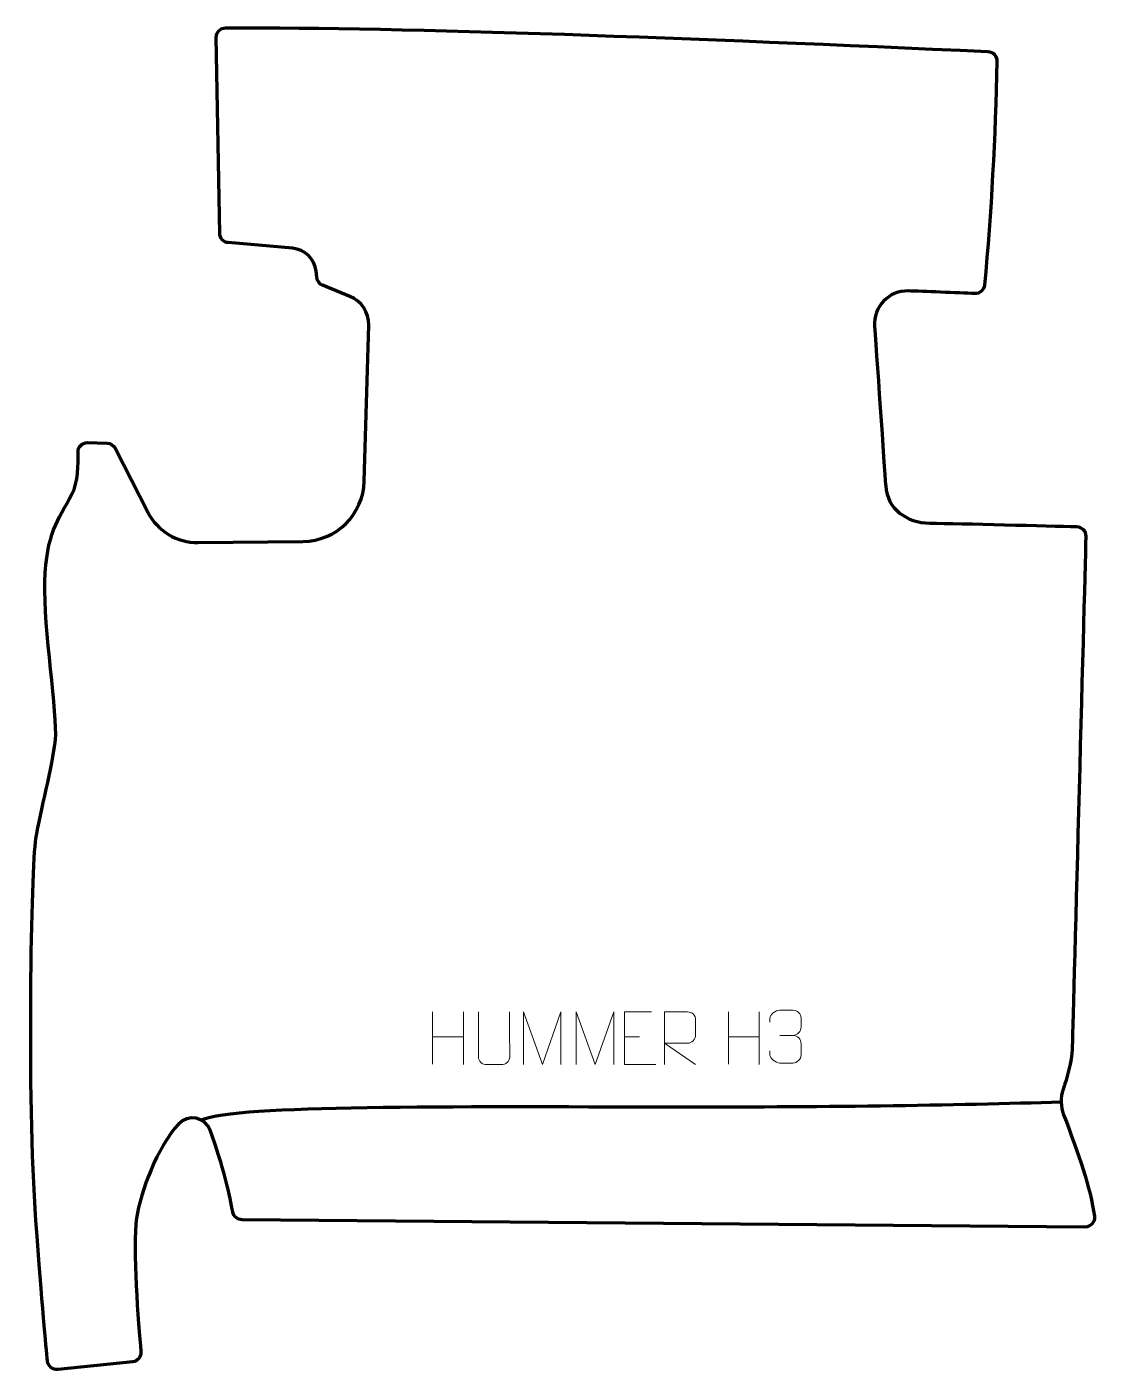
# Model space of a CAD drawing. Header units: millimetres. Extents: x -254 to 252, y -318 to 318.
import ezdxf

# ---------------------------------------------------------------- set-up
doc = ezdxf.new("R2010")
doc.units = ezdxf.units.MM
doc.header["$MEASUREMENT"] = 0
for name, color, linetype in [('layer 1', 7, 'Continuous'), ('layer 2', 7, 'Continuous'), ('layer 3', 7, 'Continuous')]:
    doc.layers.add(name, color=color, linetype=linetype)

msp = doc.modelspace()

# ---------------------------------------------------------------- linework, layer by layer
at = {"layer": 'layer 1', "color": 250, "lineweight": 9}
for points in [[(-61.5524, -148.195), (-61.5524, -148.195), (-61.5524, -172.9725), (-61.5524, -172.9725)], [(-46.9091, -148.195), (-46.9091, -148.195), (-46.9091, -173.1485), (-46.9091, -173.1485)], [(78.4476, -148.195), (78.4476, -148.195), (78.4476, -172.9725), (78.4476, -172.9725)], [(93.0909, -148.195), (93.0909, -148.195), (93.0909, -173.1485), (93.0909, -173.1485)], [(-61.5524, -160.0773), (-61.5524, -160.0773), (-46.9091, -160.0769), (-46.9091, -160.0769)], [(29.2685, -160.0673), (29.2685, -160.0673), (36.4366, -160.0673), (36.4366, -160.0673)], [(78.4476, -160.0773), (78.4476, -160.0773), (93.0909, -160.0769), (93.0909, -160.0769)], [(102.852, -159.3556), (102.852, -159.3556), (109.0484, -159.3556), (109.0484, -159.3556)]]:
    msp.add_open_spline(points, degree=3, dxfattribs=at)
for points, knots in [([(-25.107, -148.1912), (-25.1074, -153.7307), (-25.0116, -163.9325), (-25.0112, -169.4729), (-25.0112, -169.4729), (-25.151, -171.7124), (-26.8282, -173.1386), (-28.9759, -173.1491), (-28.9759, -173.1491), (-31.3078, -173.1487), (-33.6397, -173.1487), (-35.9712, -173.1491), (-35.9712, -173.1491), (-37.8962, -173.2506), (-39.8683, -171.4341), (-39.8571, -169.4896), (-39.8571, -169.4896), (-39.8568, -163.9277), (-39.7614, -153.7523), (-39.7618, -148.1912)], [0, 0, 0, 0, 0.16666667, 0.16666667, 0.16666667, 0.16666667, 0.33333333, 0.33333333, 0.33333333, 0.33333333, 0.5, 0.5, 0.5, 0.5, 0.66666667, 0.66666667, 0.66666667, 0.66666667, 1, 1, 1, 1]), ([(-18.4904, -173.1485), (-18.4904, -173.1485), (-18.4904, -148.1906), (-18.4904, -148.1906), (-18.4904, -148.1906), (-18.4904, -148.1906), (-9.5653, -173.1485), (-9.5653, -173.1485), (-9.5653, -173.1485), (-9.5653, -173.1485), (-0.8054, -148.1911), (-0.8054, -148.1911), (-0.8054, -148.1911), (-0.8054, -148.1911), (-0.8054, -173.1485), (-0.8054, -173.1485)], [0, 0, 0, 0, 0.2, 0.2, 0.2, 0.2, 0.4, 0.4, 0.4, 0.4, 0.6, 0.6, 0.6, 0.6, 1, 1, 1, 1]), ([(6.5096, -173.1485), (6.5096, -173.1485), (6.5096, -148.1906), (6.5096, -148.1906), (6.5096, -148.1906), (6.5096, -148.1906), (15.4347, -173.1485), (15.4347, -173.1485), (15.4347, -173.1485), (15.4347, -173.1485), (24.1946, -148.1911), (24.1946, -148.1911), (24.1946, -148.1911), (24.1946, -148.1911), (24.1946, -173.1485), (24.1946, -173.1485)], [0, 0, 0, 0, 0.2, 0.2, 0.2, 0.2, 0.4, 0.4, 0.4, 0.4, 0.6, 0.6, 0.6, 0.6, 1, 1, 1, 1]), ([(42.1424, -148.1876), (42.1424, -148.1876), (29.2685, -148.1876), (29.2685, -148.1876), (29.2685, -148.1876), (29.2685, -148.1876), (29.2685, -173.1412), (29.2685, -173.1412), (29.2685, -173.1412), (29.2685, -173.1412), (44.1343, -173.1412), (44.1343, -173.1412)], [0, 0, 0, 0, 0.25, 0.25, 0.25, 0.25, 0.5, 0.5, 0.5, 0.5, 1, 1, 1, 1]), ([(48.2956, -173.1449), (48.2956, -173.1449), (48.2956, -148.1914), (48.2956, -148.1914), (48.2956, -148.1914), (51.8904, -148.1914), (55.4859, -148.1914), (59.0811, -148.1914), (59.0811, -148.1914), (61.4064, -148.2291), (62.9637, -149.7191), (62.9596, -152.0855), (62.9596, -152.0855), (62.9592, -154.121), (62.9592, -157.1804), (62.9596, -159.2164), (62.9596, -159.2164), (62.9531, -161.0919), (61.1408, -163.0337), (59.1313, -163.0528), (59.1313, -163.0528), (59.1313, -163.0528), (48.2956, -163.0528), (48.2956, -163.0528), (48.2956, -163.0528), (48.2956, -163.0528), (62.9503, -173.1449), (62.9503, -173.1449)], [0, 0, 0, 0, 0.125, 0.125, 0.125, 0.125, 0.25, 0.25, 0.25, 0.25, 0.375, 0.375, 0.375, 0.375, 0.5, 0.5, 0.5, 0.5, 0.625, 0.625, 0.625, 0.625, 0.75, 0.75, 0.75, 0.75, 1, 1, 1, 1]), ([(98.1423, -153.1104), (98.1423, -153.1104), (98.1423, -151.2532), (98.1423, -151.2532), (98.1423, -151.2532), (98.128, -149.5113), (100.7925, -147.3932), (102.8516, -147.4159), (102.8516, -147.4159), (104.9157, -147.4159), (106.9797, -147.4159), (109.0434, -147.4159), (109.0434, -147.4159), (111.2379, -147.4071), (112.8362, -149.2539), (112.8806, -151.166), (112.8806, -151.166), (112.8802, -152.6011), (112.8802, -154.0362), (112.8806, -155.4717), (112.8806, -155.4717), (112.832, -157.1252), (111.2294, -159.3552), (109.0311, -159.3452), (109.0311, -159.3452), (111.2348, -159.3564), (112.8428, -161.1596), (112.8968, -163.2191), (112.8968, -163.2191), (112.8964, -165.0038), (112.8964, -166.7885), (112.8968, -168.5736), (112.8968, -168.5736), (112.9069, -170.635), (110.852, -172.3981), (109.0311, -172.39), (109.0311, -172.39), (106.9658, -172.3897), (104.9006, -172.3897), (102.835, -172.39), (102.835, -172.39), (100.6664, -172.3785), (98.1354, -169.9783), (98.1168, -168.5165), (98.1168, -168.5165), (98.1168, -168.5165), (98.1168, -166.6079), (98.1168, -166.6079)], [0, 0, 0, 0, 0.07692308, 0.07692308, 0.07692308, 0.07692308, 0.15384615, 0.15384615, 0.15384615, 0.15384615, 0.23076923, 0.23076923, 0.23076923, 0.23076923, 0.30769231, 0.30769231, 0.30769231, 0.30769231, 0.38461538, 0.38461538, 0.38461538, 0.38461538, 0.46153846, 0.46153846, 0.46153846, 0.46153846, 0.53846154, 0.53846154, 0.53846154, 0.53846154, 0.61538462, 0.61538462, 0.61538462, 0.61538462, 0.69230769, 0.69230769, 0.69230769, 0.69230769, 0.76923077, 0.76923077, 0.76923077, 0.76923077, 0.84615385, 0.84615385, 0.84615385, 0.84615385, 1, 1, 1, 1])]:
    msp.add_open_spline(points, degree=3, knots=knots, dxfattribs=at)
at = {"layer": 'layer 2', "color": 12, "lineweight": 200}
msp.add_open_spline([(-151.6916, -246.5395), (-151.6916, -246.5395), (247.2017, -250.0172), (247.2017, -250.0172), (247.2017, -250.0172), (249.9301, -250.0411), (252.0252, -247.6341), (251.6566, -244.9308), (251.6566, -244.9308), (249.8271, -231.5224), (244.1124, -215.2883), (237.1017, -196.8521), (237.1017, -196.8521), (235.6352, -192.9963), (235.5625, -188.7513), (236.8699, -184.8383), (236.8699, -184.8383), (238.6489, -179.5124), (240.9392, -171.638), (241.1537, -165.8412), (241.1537, -165.8412), (241.4803, -157.0253), (246.7568, 44.2507), (247.6113, 76.8639), (247.6113, 76.8639), (247.6758, 79.3214), (245.7391, 81.365), (243.2816, 81.4327), (243.2816, 81.4327), (229.7505, 81.806), (189.0625, 82.9084), (173.7406, 83.0929), (173.7406, 83.0929), (162.7707, 83.2252), (153.669, 89.7971), (152.9052, 100.741), (152.9052, 100.741), (152.9052, 100.741), (148.9517, 157.3872), (147.634, 176.2693), (147.634, 176.2693), (146.9923, 185.4634), (154.4155, 193.2661), (163.6269, 192.961), (163.6269, 192.961), (170.3462, 192.7384), (187.1804, 192.0547), (195.0858, 191.7305), (195.0858, 191.7305), (197.4551, 191.6335), (199.4881, 193.4076), (199.7058, 195.7687), (199.7058, 195.7687), (202.8804, 230.2146), (204.7917, 265.5549), (205.5344, 301.7231), (205.5344, 301.7231), (205.5841, 304.1421), (203.6887, 306.1585), (201.2714, 306.2668), (201.2714, 306.2668), (60.7773, 312.5674), (-72.3568, 317.936), (-159.441, 317.4728), (-159.441, 317.4728), (-161.9246, 317.4594), (-163.9164, 315.4179), (-163.8726, 312.935), (-163.8726, 312.935), (-163.8726, 312.935), (-162.2456, 220.1792), (-162.2456, 220.1792), (-162.2456, 220.1792), (-162.2058, 217.8981), (-160.4502, 216.015), (-158.1777, 215.815), (-158.1777, 215.815), (-158.1777, 215.815), (-127.7323, 213.136), (-127.7323, 213.136), (-127.7323, 213.136), (-121.9266, 212.6248), (-117.283, 208.0976), (-116.625, 202.3068), (-116.625, 202.3068), (-116.625, 202.3068), (-116.278, 199.2549), (-116.278, 199.2549), (-116.278, 199.2549), (-116.0938, 197.6321), (-115.0372, 196.24), (-113.5242, 195.6258), (-113.5242, 195.6258), (-113.5242, 195.6258), (-100.5903, 190.3776), (-100.5903, 190.3776), (-100.5903, 190.3776), (-95.0997, 188.1494), (-91.5712, 182.7452), (-91.7402, 176.8221), (-91.7402, 176.8221), (-91.7402, 176.8221), (-93.8466, 102.9289), (-93.8466, 102.9289), (-93.8466, 102.9289), (-94.2957, 87.1756), (-107.1022, 74.5871), (-122.8608, 74.4089), (-122.8608, 74.4089), (-122.8608, 74.4089), (-172.4221, 73.8477), (-172.4221, 73.8477), (-172.4221, 73.8477), (-182.476, 73.7337), (-191.7273, 79.3238), (-196.3028, 88.277), (-196.3028, 88.277), (-196.3028, 88.277), (-211.7784, 118.5587), (-211.7784, 118.5587), (-211.7784, 118.5587), (-212.5253, 120.0203), (-214.014, 120.953), (-215.6544, 120.9879), (-215.6544, 120.9879), (-215.6544, 120.9879), (-224.749, 121.1816), (-224.749, 121.1816), (-224.749, 121.1816), (-227.3338, 121.2367), (-229.4237, 119.0907), (-229.2977, 116.5084), (-229.2977, 116.5084), (-229.0367, 111.144), (-229.1834, 102.4491), (-232.1817, 96.7669), (-232.1817, 96.7669), (-238.9321, 83.9741), (-244.2622, 78.2888), (-244.9731, 55.5459), (-244.9731, 55.5459), (-245.6839, 32.803), (-238.7472, -7.5657), (-239.9978, -19.274), (-239.9978, -19.274), (-241.4194, -32.5826), (-247.1053, -53.1933), (-249.2374, -66.3413), (-249.2374, -66.3413), (-251.3696, -79.4897), (-253.5018, -187.8732), (-249.2374, -246.8623), (-249.2374, -246.8623), (-246.2805, -287.7647), (-244.5197, -306.1148), (-243.7179, -313.5221), (-243.7179, -313.5221), (-243.4533, -315.9651), (-241.2629, -317.7307), (-238.8199, -317.4746), (-238.8199, -317.4746), (-238.8199, -317.4746), (-203.5136, -313.7733), (-203.5136, -313.7733), (-203.5136, -313.7733), (-201.09, -313.5189), (-199.3201, -311.367), (-199.537, -308.9402), (-199.537, -308.9402), (-200.6705, -296.2603), (-203.6631, -259.5168), (-201.6195, -245.7962), (-201.6195, -245.7962), (-199.7314, -233.117), (-191.8338, -212.2347), (-181.7242, -201.2689), (-181.7242, -201.2689), (-177.2034, -196.3649), (-169.0863, -197.9122), (-166.7651, -204.1652), (-166.7651, -204.1652), (-160.4383, -221.2058), (-157.2595, -236.2475), (-156.0378, -242.8914), (-156.0378, -242.8914), (-155.6518, -244.9918), (-153.8276, -246.5208), (-151.6916, -246.5395)], degree=3, knots=[0, 0, 0, 0, 0.02083333, 0.02083333, 0.02083333, 0.02083333, 0.04166667, 0.04166667, 0.04166667, 0.04166667, 0.0625, 0.0625, 0.0625, 0.0625, 0.08333333, 0.08333333, 0.08333333, 0.08333333, 0.10416667, 0.10416667, 0.10416667, 0.10416667, 0.125, 0.125, 0.125, 0.125, 0.14583333, 0.14583333, 0.14583333, 0.14583333, 0.16666667, 0.16666667, 0.16666667, 0.16666667, 0.1875, 0.1875, 0.1875, 0.1875, 0.20833333, 0.20833333, 0.20833333, 0.20833333, 0.22916667, 0.22916667, 0.22916667, 0.22916667, 0.25, 0.25, 0.25, 0.25, 0.27083333, 0.27083333, 0.27083333, 0.27083333, 0.29166667, 0.29166667, 0.29166667, 0.29166667, 0.3125, 0.3125, 0.3125, 0.3125, 0.33333333, 0.33333333, 0.33333333, 0.33333333, 0.35416667, 0.35416667, 0.35416667, 0.35416667, 0.375, 0.375, 0.375, 0.375, 0.39583333, 0.39583333, 0.39583333, 0.39583333, 0.41666667, 0.41666667, 0.41666667, 0.41666667, 0.4375, 0.4375, 0.4375, 0.4375, 0.45833333, 0.45833333, 0.45833333, 0.45833333, 0.47916667, 0.47916667, 0.47916667, 0.47916667, 0.5, 0.5, 0.5, 0.5, 0.52083333, 0.52083333, 0.52083333, 0.52083333, 0.54166667, 0.54166667, 0.54166667, 0.54166667, 0.5625, 0.5625, 0.5625, 0.5625, 0.58333333, 0.58333333, 0.58333333, 0.58333333, 0.60416667, 0.60416667, 0.60416667, 0.60416667, 0.625, 0.625, 0.625, 0.625, 0.64583333, 0.64583333, 0.64583333, 0.64583333, 0.66666667, 0.66666667, 0.66666667, 0.66666667, 0.6875, 0.6875, 0.6875, 0.6875, 0.70833333, 0.70833333, 0.70833333, 0.70833333, 0.72916667, 0.72916667, 0.72916667, 0.72916667, 0.75, 0.75, 0.75, 0.75, 0.77083333, 0.77083333, 0.77083333, 0.77083333, 0.79166667, 0.79166667, 0.79166667, 0.79166667, 0.8125, 0.8125, 0.8125, 0.8125, 0.83333333, 0.83333333, 0.83333333, 0.83333333, 0.85416667, 0.85416667, 0.85416667, 0.85416667, 0.875, 0.875, 0.875, 0.875, 0.89583333, 0.89583333, 0.89583333, 0.89583333, 0.91666667, 0.91666667, 0.91666667, 0.91666667, 0.9375, 0.9375, 0.9375, 0.9375, 0.95833333, 0.95833333, 0.95833333, 0.95833333, 1, 1, 1, 1], dxfattribs=at)
at = {"layer": 'layer 3', "color": 142, "lineweight": 200}
msp.add_open_spline([(235.9463, -190.8867), (187.1218, -192.5539), (118.437, -193.3928), (51.2495, -193.2965), (51.2495, -193.2965), (-53.0729, -193.1469), (-153.7871, -192.1528), (-170.9493, -199.3967)], degree=3, knots=[0, 0, 0, 0, 0.33333333, 0.33333333, 0.33333333, 0.33333333, 1, 1, 1, 1], dxfattribs=at)

doc.saveas('drawing.dxf')
